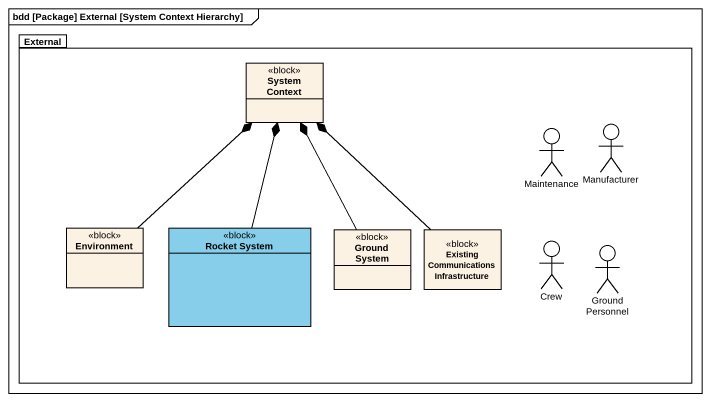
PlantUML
@startuml
mainframe bdd [Package] External [System Context Hierarchy]
allowmixing
hide circle
hide empty members
package External {
  class "System Context" as System_Context <<block>>
  actor Maintenance
  actor Manufacturer
  class Environment <<block>>
  class "Rocket System" as Rocket_System <<block>> #87CEEB
  class "Ground System" as Ground_System <<block>>
  class "Existing Communications Infrastructure" as Existing_Communications <<block>>
  actor Crew
  actor "Ground Personnel" as Ground_Personnel
}
Environment -up-* System_Context
Rocket_System -up-* System_Context
Ground_System -up-* System_Context
Existing_Communications -up-* System_Context
@enduml
